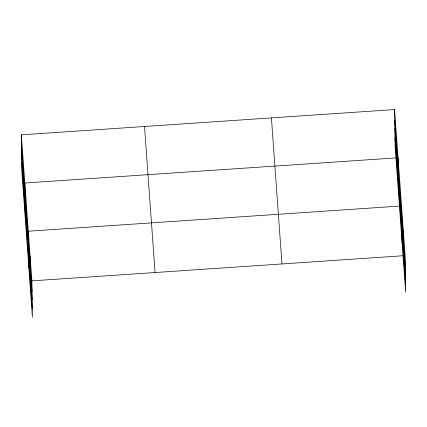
<?xml version="1.0" encoding="UTF-8"?>
<svg xmlns="http://www.w3.org/2000/svg" width="427" height="427" viewBox="0 0 427 427"><rect width="100%" height="100%" fill="white"/><g stroke="black" fill="none" stroke-linecap="round" stroke-linejoin="round"><path stroke-width="0.64" d="M21.35 134.831L31.902 280.865L32.415 317.432L21.862 171.392L21.35 134.831L394.585 109.568L405.138 255.608L405.65 292.169L395.098 146.135L394.585 109.568M396.08 157.894L24.835 183.023L25.342 219.585M399.565 206.086L28.315 231.215L28.828 267.777M31.902 280.865L403.152 255.741M394.735 120.142L405.287 266.176M394.852 128.719L405.404 274.753M394.975 137.558L405.533 283.592M271.417 117.905L281.969 263.939M144.518 126.493L155.07 272.527M21.499 145.399L32.052 291.438M21.617 153.976L32.169 300.016M21.74 162.815L32.297 308.854M403.344 230.777L403.494 241.351M401.551 205.953L402.063 242.52M398.065 157.76L398.578 194.328M30.109 256.04L30.258 266.608"/></g></svg>
